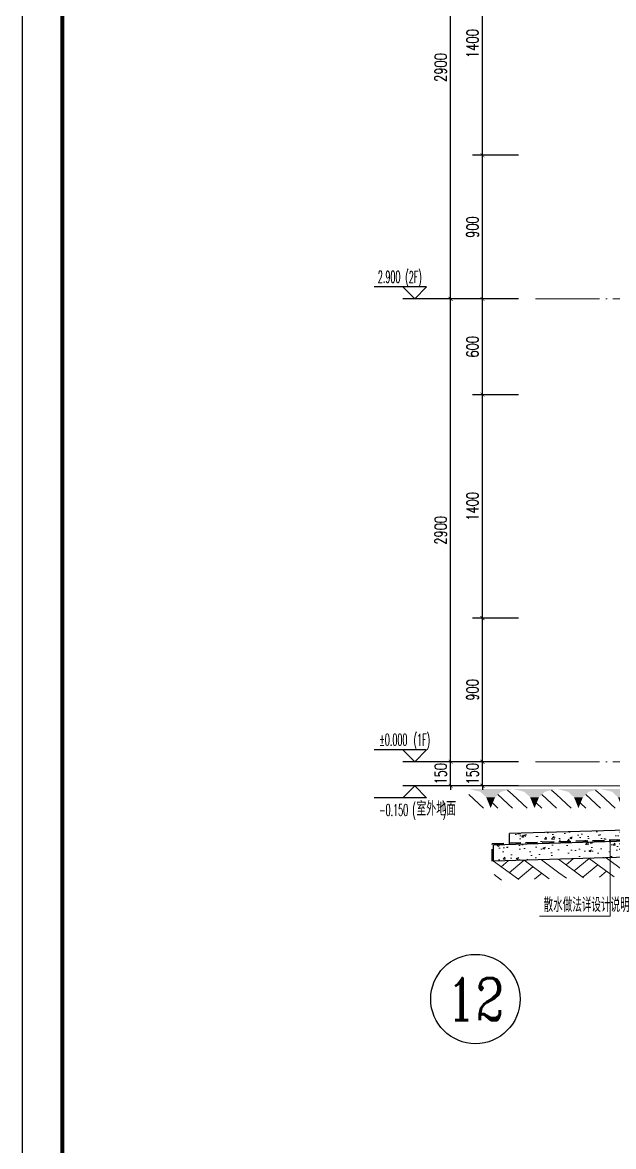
# Model space of a CAD drawing. Extents: x -668857 to 154266, y -275694 to 291306.
# Drawn here: x 90857 to 94562, y 143788 to 150831 of the extents above; entities that cross this region are included whole.
import ezdxf
from ezdxf.enums import TextEntityAlignment as Align

# ---------------------------------------------------------------- set-up
doc = ezdxf.new("R2010")
doc.units = 0
doc.header["$LTSCALE"] = 1000
doc.linetypes.add('DASH', pattern=[0.35, 0.25, -0.1])
doc.linetypes.add('DOTE', pattern=[2.42, 2, -0.2, 0.02, -0.2])
doc.layers.get('0').update_dxf_attribs({"linetype": 'CONTINUOUS'})
doc.layers.get('DEFPOINTS').update_dxf_attribs({"linetype": 'CONTINUOUS'})
for name, color, linetype in [('AXIS', 3, 'CONTINUOUS'), ('COLUMN', 4, 'CONTINUOUS'), ('DIM_ELEV', 3, 'CONTINUOUS'), ('PUB_DIM', 3, 'CONTINUOUS'), ('PUB_TEXT', 2, 'CONTINUOUS'), ('yichutu', 7, 'CONTINUOUS')]:
    doc.layers.add(name, color=color, linetype=linetype)
for name, color, linetype, lineweight in [('AXIS_TEXT', 7, 'CONTINUOUS', 20), ('DOTE', 19, 'DOTE', 9), ('图框', 9, 'CONTINUOUS', 18), ('平面-排水沟', 86, 'CONTINUOUS', 15), ('立面-中轮廓线', 30, 'CONTINUOUS', 35), ('粉刷', 251, 'CONTINUOUS', 9)]:
    doc.layers.add(name, color=color, linetype=linetype, lineweight=lineweight)
doc.styles.add('_TCH_AXIS', font='COMPLEX', dxfattribs={"bigfont": 'GBCBIG'})
doc.styles.add('_TCH_DIM', font='SIMPLEX.shx', dxfattribs={"width": 0.7, "bigfont": 'GBCBIG.shx'})
doc.styles.add('_TCH_DIM_T3', font='SIMPLEX', dxfattribs={"width": 0.705882, "bigfont": 'GBCBIG'})
doc.styles.add('DIM_FONT_T3', font='SIMPLEX', dxfattribs={"width": 0.705882, "bigfont": 'GBCBIG'})
doc.dimstyles.new('_TCH_ARCH&&25', dxfattribs={"dimtxt": 74.375, "dimasz": 25, "dimexe": 62.5, "dimexo": 75, "dimgap": 25, "dimtad": 1, "dimdec": 0, "dimzin": 0, "dimdsep": 46, "dimtxsty": '_TCH_DIM_T3', "dimblk": 'ARCHTICK', "dimcen": 0.09, "dimclrt": 7, "dimazin": 0, "dimtfac": 1, "dimtdec": 0, "dimtix": 1, "dimtmove": 2, "dimatfit": 3, "dimldrblk": 'ARCHTICK', "dimfxl": 0, "dimtolj": 1, "dimtzin": 0, "dimarcsym": 0})
pattern_1 = [(50, (28072.99, 249033.25), (143.452037, -12.550427), [15, -165]), (355, (28072.99, 249033.25), (-27.750267, 150.438427), [12, -132]), (100.4514, (28084.94, 249032.2), (115.701876, 137.88791), [12.74804, -140.22842]), (46.1842, (28072.99, 249073.25), (213.44821, -33.1038), [22.5, -247.5]), (96.6356, (28090.77, 249070.5), (186.93254, 194.82357), [19.12206, -210.3426]), (351.1842, (28072.99, 249073.25), (186.93239, 194.82372), [18, -198]), (21, (28092.99, 249063.25), (119.38141, -80.52378), [15, -165]), (326, (28092.99, 249063.25), (48.663066, 145.03001), [12, -132]), (71.4514, (28102.93, 249056.54), (168.044526, 64.5061), [12.74804, -140.22842]), (37.5, (28072.986, 249033.25), (2.431971, 66.578771), [0, -130.4, 0, -134, 0, -132.5]), (7.5, (28072.986, 249033.25), (52.613907, 78.882342), [0, -76.4, 0, -127.4, 0, -50.5]), (327.5, (28028.386, 249033.25), (106.764487, -4.510974), [0, -50, 0, -156, 0, -207]), (317.5, (28008.39, 249033.25), (116.637234, 20.020996), [0, -65, 0, -103.6, 0, -147])]

# ---------------------------------------------------------------- blocks, each defined once
blk = doc.blocks.new('$LINEPAT$素土夯实')
at = {"color": 0}
for p, q in [((0, -210), (210, 0)), ((120, -300), (420, 0)), ((420, 0), (608, -188)), ((495, -300), (795, 0)), ((615, 0), (705, -90)), ((315, -105), (502, -293)), ((210, -210), (300, -300)), ((705, -300), (795, -210))]:
    blk.add_line(p, q, dxfattribs=at)
blk = doc.blocks.new('$LinePat$自然土壤')
at = {"color": 0}
for p, q in [((0, -90), (71, -19)), ((0, -300), (211, -89)), ((420, -300), (630, -90)), ((210, -300), (286, -224))]:
    blk.add_line(p, q, dxfattribs=at)
for points in [[(0, 0), (630, 0), (168, -45), (462, -45)], [(168, -45), (462, -45), (252, -132), (378, -132)], [(252, -132), (378, -132), (315, -300)]]:
    blk.add_solid(points, dxfattribs=at)
blk = doc.blocks.new('sanshui')
at = {"layer": '粉刷'}
h = blk.add_hatch(dxfattribs=at)
h.set_pattern_fill('混凝土', color=256, scale=20)
h.set_pattern_definition(pattern_1)
edge = h.paths.add_edge_path()
edge.add_line((346317.8, 427329.6), (346257.8, 427329.6))
edge.add_line((346257.8, 427329.6), (346257.8, 427160.3))
edge.add_arc((346157.8, 427160.3), 100, 271.71836, 360, ccw=False)
edge.add_line((346160.8, 427060.3), (345137.8, 427029.6))
edge.add_line((345137.8, 427029.6), (345137.8, 426969.6))
edge.add_line((345137.8, 426969.6), (346317.8, 427005))
edge.add_line((346317.8, 427005), (346317.8, 427329.6))
h = blk.add_hatch(dxfattribs=at)
h.set_pattern_fill('混凝土', color=256, scale=20)
h.set_pattern_definition(pattern_1)
h.paths.add_polyline_path([(346337.8, 426895.6), (346337.8, 426995.6), (345037.8, 426956.6), (345037.8, 426856.6)])
at = {"layer": 'COLUMN'}
for p, q in [((346257.8, 427329.6), (346317.8, 427329.6)), ((346257.8, 427160.3), (346257.8, 427329.6)), ((346317.8, 426995), (346317.8, 427329.6)), ((346160.8, 427060.3), (345137.8, 427029.6)), ((345137.8, 426959.6), (345137.8, 427029.6)), ((346338.1, 426995.6), (345037.8, 426956.6)), ((345037.8, 426856.6), (345037.8, 426956.6)), ((346338.1, 426895.6), (345037.8, 426856.6))]:
    blk.add_line(p, q, dxfattribs=at)
blk.add_arc((346157.8, 427160.3), 100, 271.71836, 0, dxfattribs=at)
at = {"layer": '立面-中轮廓线', "linetype": 'DASH', "ltscale": 0.3}
blk.add_lwpolyline([(345027.8, 426856.6), (345027.8, 426966.3), (346317.8, 427005)], dxfattribs=at)
at = {"layer": '粉刷'}
blk.add_line((344881.5, 427329.6), (346257.8, 427329.6), dxfattribs=at)
at = {"layer": '粉刷', "yscale": 0.4, "zscale": 0.4}
for name, p, xscale, rotation in [('$LinePat$自然土壤', (345156.8, 427309.6), -0.4369306507241237, 359.9999999999903), ('$LinePat$自然土壤', (345432, 427309.6), -0.4369306507241237, 359.9999999999903), ('$LinePat$自然土壤', (345707.3, 427309.6), -0.4369306507241237, 359.9999999999903), ('$LinePat$自然土壤', (345982.6, 427309.6), -0.4369306507241237, 359.9999999999903), ('$LinePat$自然土壤', (346257.8, 427309.6), -0.4369306507241237, 359.9999999999903), ('$LINEPAT$素土夯实', (345851.2, 426881), -0.5117605352322558, 1.718358001643932), ('$LINEPAT$素土夯实', (346257.8, 426893.2), -0.5117605352322558, 1.718358001643932), ('$LINEPAT$素土夯实', (345444.5, 426868.8), -0.5117605352322558, 1.718358001643932)]:
    blk.add_blockref(name, p, dxfattribs=dict(at, xscale=xscale, rotation=rotation))
blk = doc.blocks.new('GFDDDDRG')
at = {"layer": '图框'}
blk.add_lwpolyline([(923310, -107437), (923310, -159999), (893610, -159999), (893610, -107437)], close=True, dxfattribs=at)
blk.add_lwpolyline([(923310, -107437), (923310, -159999), (893610, -159999), (893610, -107437)], close=True, dxfattribs=at)
at = {"layer": '图框', "const_width": 50}
blk.add_lwpolyline([(894110, -159499), (922810, -159499), (922810, -108687), (894110, -108687)], close=True, dxfattribs=at)
blk = doc.blocks.new('yct-1051-594-26275-14850-25-1002.0')
at = {"layer": 'yichutu', "color": 7}
blk.add_lwpolyline([(0, 0), (0, 14850), (26275, 14850), (26275, 0)], close=True, dxfattribs=at)
blk = doc.blocks.new('_ArchTick')
at = {"color": 0, "linetype": 'ByBlock', "const_width": 0.15}
blk.add_lwpolyline([(-0.5, -0.5), (0.5, 0.5)], dxfattribs=at)
blk = doc.blocks.new('*D2772')
at = {"layer": 'DEFPOINTS', "color": 0}
for p in [(93740.9, 146199), (94040.9, 146199), (94040.9, 146048.6)]:
    blk.add_point(p, dxfattribs=at)
at = {"layer": 'PUB_DIM', "color": 0, "lineweight": -2}
for p, q in [((93740.9, 146199), (93740.9, 146224)), ((93965.9, 146199), (93678.4, 146199)), ((93740.9, 146048.6), (93740.9, 146199)), ((93965.9, 146048.6), (93678.4, 146048.6)), ((93740.9, 146048.6), (93740.9, 146023.6))]:
    blk.add_line(p, q, dxfattribs=at)
at = {"layer": 'PUB_DIM', "color": 0, "lineweight": -2, "xscale": 25, "yscale": 25, "zscale": 25}
for p, rotation in [((93740.9, 146199), 270), ((93740.9, 146048.6), 90)]:
    blk.add_blockref('_ArchTick', p, dxfattribs=dict(at, rotation=rotation))
at = {"layer": 'PUB_DIM', "color": 7, "insert": (93678.7, 146123.8), "char_height": 74.38, "attachment_point": 5, "rotation": 90, "style": '_TCH_DIM_T3'}
blk.add_mtext('\\A1;150', dxfattribs=at)
blk = doc.blocks.new('*D2773')
at = {"layer": 'DEFPOINTS', "color": 0}
for p in [(93740.9, 147099), (94040.9, 147099), (94040.9, 146199)]:
    blk.add_point(p, dxfattribs=at)
at = {"layer": 'PUB_DIM', "color": 0, "lineweight": -2}
for p, q in [((93965.9, 147099), (93678.4, 147099)), ((93740.9, 146199), (93740.9, 147099)), ((93965.9, 146199), (93678.4, 146199))]:
    blk.add_line(p, q, dxfattribs=at)
at = {"layer": 'PUB_DIM', "color": 0, "lineweight": -2, "xscale": 25, "yscale": 25, "zscale": 25}
for p, rotation in [((93740.9, 147099), 90), ((93740.9, 146199), 270)]:
    blk.add_blockref('_ArchTick', p, dxfattribs=dict(at, rotation=rotation))
at = {"layer": 'PUB_DIM', "color": 7, "insert": (93678.7, 146649), "char_height": 74.38, "attachment_point": 5, "rotation": 90, "style": '_TCH_DIM_T3'}
blk.add_mtext('\\A1;900', dxfattribs=at)
blk = doc.blocks.new('*D2774')
at = {"layer": 'DEFPOINTS', "color": 0}
for p in [(93740.9, 148499), (94040.9, 148499), (94040.9, 147099)]:
    blk.add_point(p, dxfattribs=at)
at = {"layer": 'PUB_DIM', "color": 0, "lineweight": -2}
for p, q in [((93965.9, 148499), (93678.4, 148499)), ((93740.9, 147099), (93740.9, 148499)), ((93965.9, 147099), (93678.4, 147099))]:
    blk.add_line(p, q, dxfattribs=at)
at = {"layer": 'PUB_DIM', "color": 0, "lineweight": -2, "xscale": 25, "yscale": 25, "zscale": 25}
for p, rotation in [((93740.9, 148499), 90), ((93740.9, 147099), 270)]:
    blk.add_blockref('_ArchTick', p, dxfattribs=dict(at, rotation=rotation))
at = {"layer": 'PUB_DIM', "color": 7, "insert": (93678.7, 147799), "char_height": 74.38, "attachment_point": 5, "rotation": 90, "style": '_TCH_DIM_T3'}
blk.add_mtext('\\A1;1400', dxfattribs=at)
blk = doc.blocks.new('*D2775')
at = {"layer": 'DEFPOINTS', "color": 0}
for p in [(93740.9, 149099), (94040.9, 149099), (94040.9, 148499)]:
    blk.add_point(p, dxfattribs=at)
at = {"layer": 'PUB_DIM', "color": 0, "lineweight": -2}
for p, q in [((93965.9, 149099), (93678.4, 149099)), ((93740.9, 148499), (93740.9, 149099)), ((93965.9, 148499), (93678.4, 148499))]:
    blk.add_line(p, q, dxfattribs=at)
at = {"layer": 'PUB_DIM', "color": 0, "lineweight": -2, "xscale": 25, "yscale": 25, "zscale": 25}
for p, rotation in [((93740.9, 149099), 90), ((93740.9, 148499), 270)]:
    blk.add_blockref('_ArchTick', p, dxfattribs=dict(at, rotation=rotation))
at = {"layer": 'PUB_DIM', "color": 7, "insert": (93678.7, 148799), "char_height": 74.38, "attachment_point": 5, "rotation": 90, "style": '_TCH_DIM_T3'}
blk.add_mtext('\\A1;600', dxfattribs=at)
blk = doc.blocks.new('*D2776')
at = {"layer": 'DEFPOINTS', "color": 0}
for p in [(93740.9, 149999), (94040.9, 149999), (94040.9, 149099)]:
    blk.add_point(p, dxfattribs=at)
at = {"layer": 'PUB_DIM', "color": 0, "lineweight": -2}
for p, q in [((93965.9, 149999), (93678.4, 149999)), ((93740.9, 149099), (93740.9, 149999)), ((93965.9, 149099), (93678.4, 149099))]:
    blk.add_line(p, q, dxfattribs=at)
at = {"layer": 'PUB_DIM', "color": 0, "lineweight": -2, "xscale": 25, "yscale": 25, "zscale": 25}
for p, rotation in [((93740.9, 149999), 90), ((93740.9, 149099), 270)]:
    blk.add_blockref('_ArchTick', p, dxfattribs=dict(at, rotation=rotation))
at = {"layer": 'PUB_DIM', "color": 7, "insert": (93678.7, 149549), "char_height": 74.38, "attachment_point": 5, "rotation": 90, "style": '_TCH_DIM_T3'}
blk.add_mtext('\\A1;900', dxfattribs=at)
blk = doc.blocks.new('*D2777')
at = {"layer": 'DEFPOINTS', "color": 0}
for p in [(93740.9, 151399), (94040.9, 151399), (94040.9, 149999)]:
    blk.add_point(p, dxfattribs=at)
at = {"layer": 'PUB_DIM', "color": 0, "lineweight": -2}
for p, q in [((93965.9, 151399), (93678.4, 151399)), ((93740.9, 149999), (93740.9, 151399)), ((93965.9, 149999), (93678.4, 149999))]:
    blk.add_line(p, q, dxfattribs=at)
at = {"layer": 'PUB_DIM', "color": 0, "lineweight": -2, "xscale": 25, "yscale": 25, "zscale": 25}
for p, rotation in [((93740.9, 151399), 90), ((93740.9, 149999), 270)]:
    blk.add_blockref('_ArchTick', p, dxfattribs=dict(at, rotation=rotation))
at = {"layer": 'PUB_DIM', "color": 7, "insert": (93678.7, 150699), "char_height": 74.38, "attachment_point": 5, "rotation": 90, "style": '_TCH_DIM_T3'}
blk.add_mtext('\\A1;1400', dxfattribs=at)
blk = doc.blocks.new('*D2792')
at = {"layer": 'DEFPOINTS', "color": 0}
for p in [(93540.9, 146199), (94040.9, 146199), (94040.9, 146048.6)]:
    blk.add_point(p, dxfattribs=at)
at = {"layer": 'PUB_DIM', "color": 0, "lineweight": -2}
for p, q in [((93540.9, 146199), (93540.9, 146224)), ((93965.9, 146199), (93478.4, 146199)), ((93540.9, 146048.6), (93540.9, 146199)), ((93965.9, 146048.6), (93478.4, 146048.6)), ((93540.9, 146048.6), (93540.9, 146023.6))]:
    blk.add_line(p, q, dxfattribs=at)
at = {"layer": 'PUB_DIM', "color": 0, "lineweight": -2, "xscale": 25, "yscale": 25, "zscale": 25}
for p, rotation in [((93540.9, 146199), 270), ((93540.9, 146048.6), 90)]:
    blk.add_blockref('_ArchTick', p, dxfattribs=dict(at, rotation=rotation))
at = {"layer": 'PUB_DIM', "color": 7, "insert": (93478.7, 146123.8), "char_height": 74.38, "attachment_point": 5, "rotation": 90, "style": '_TCH_DIM_T3'}
blk.add_mtext('\\A1;150', dxfattribs=at)
blk = doc.blocks.new('*D2793')
at = {"layer": 'DEFPOINTS', "color": 0}
for p in [(93540.9, 149099), (94040.9, 149099), (94040.9, 146199)]:
    blk.add_point(p, dxfattribs=at)
at = {"layer": 'PUB_DIM', "color": 0, "lineweight": -2}
for p, q in [((93965.9, 149099), (93478.4, 149099)), ((93540.9, 146199), (93540.9, 149099)), ((93965.9, 146199), (93478.4, 146199))]:
    blk.add_line(p, q, dxfattribs=at)
at = {"layer": 'PUB_DIM', "color": 0, "lineweight": -2, "xscale": 25, "yscale": 25, "zscale": 25}
for p, rotation in [((93540.9, 149099), 90), ((93540.9, 146199), 270)]:
    blk.add_blockref('_ArchTick', p, dxfattribs=dict(at, rotation=rotation))
at = {"layer": 'PUB_DIM', "color": 7, "insert": (93478.7, 147649), "char_height": 74.38, "attachment_point": 5, "rotation": 90, "style": '_TCH_DIM_T3'}
blk.add_mtext('\\A1;2900', dxfattribs=at)
blk = doc.blocks.new('*D2794')
at = {"layer": 'DEFPOINTS', "color": 0}
for p in [(93540.9, 151999), (94040.9, 151999), (94040.9, 149099)]:
    blk.add_point(p, dxfattribs=at)
at = {"layer": 'PUB_DIM', "color": 0, "lineweight": -2}
for p, q in [((93965.9, 151999), (93478.4, 151999)), ((93540.9, 149099), (93540.9, 151999)), ((93965.9, 149099), (93478.4, 149099))]:
    blk.add_line(p, q, dxfattribs=at)
at = {"layer": 'PUB_DIM', "color": 0, "lineweight": -2, "xscale": 25, "yscale": 25, "zscale": 25}
for p, rotation in [((93540.9, 151999), 90), ((93540.9, 149099), 270)]:
    blk.add_blockref('_ArchTick', p, dxfattribs=dict(at, rotation=rotation))
at = {"layer": 'PUB_DIM', "color": 7, "insert": (93478.7, 150549), "char_height": 74.38, "attachment_point": 5, "rotation": 90, "style": '_TCH_DIM_T3'}
blk.add_mtext('\\A1;2900', dxfattribs=at)

msp = doc.modelspace()

# ---------------------------------------------------------------- linework, layer by layer
at = {"layer": 'AXIS', "color": 6}
msp.add_circle((93696.45, 144712.46), 280, dxfattribs=at)
at = {"layer": 'DIM_ELEV', "color": 1}
for p, q in [((93390.87, 149174.03), (93062.87, 149174.03)), ((93315.87, 149099.03), (93240.87, 149174.03)), ((93315.87, 149099.03), (93390.87, 149174.03)), ((93740.87, 149099.03), (93240.87, 149099.03))]:
    msp.add_line(p, q, dxfattribs=at)
at = {"layer": 'DIM_ELEV'}
for p, q in [((93390.87, 146274.03), (93062.87, 146274.03)), ((93315.87, 146199.03), (93240.87, 146274.03)), ((93315.87, 146199.03), (93390.87, 146274.03)), ((93740.87, 146199.03), (93240.87, 146199.03)), ((93315.87, 146048.56), (93240.87, 145973.56)), ((93740.87, 146048.56), (93240.87, 146048.56)), ((93315.87, 146048.56), (93390.87, 145973.56)), ((93390.87, 145973.56), (93062.87, 145973.56))]:
    msp.add_line(p, q, dxfattribs=at)
at = {"layer": 'DOTE', "color": 1, "linetype": 'DOTE', "ltscale": 0.2}
for p, q in [((96409.59, 149099.03), (94040.87, 149099.03)), ((96409.59, 146199.03), (94040.87, 146199.03))]:
    msp.add_line(p, q, dxfattribs=at)
at = {"layer": '平面-排水沟'}
for p, q in [((94542.05, 145699.44), (94542.05, 145231.6)), ((94542.05, 145231.6), (94097.91, 145231.6))]:
    msp.add_line(p, q, dxfattribs=at)
at = {"layer": '平面-排水沟', "const_width": 6.67}
msp.add_lwpolyline([(94542.05, 145702.77, 1), (94542.05, 145696.11, 1)], format="xyb", close=True, dxfattribs=at)

# ---------------------------------------------------------------- block references
at = {"xscale": 0.5, "yscale": 0.5, "zscale": 0.5}
msp.add_blockref('GFDDDDRG', (-355947.88, 220925.54), dxfattribs=at)
msp.add_blockref('sanshui', (-251227.06, -281280.6))
at = {"layer": 'yichutu', "rotation": 270}
msp.add_blockref('yct-1051-594-26275-14850-25-1002.0', (90857.01, 167207.06), dxfattribs=at)

# ---------------------------------------------------------------- texts
at = {"layer": 'AXIS_TEXT', "color": 6, "style": '_TCH_AXIS'}
msp.add_text('12', height=262.756, dxfattribs=at).set_placement((93515.02, 144581.08), (93877.88, 144581.08), align=Align.FIT)
at = {"layer": 'PUB_TEXT', "color": 1, "style": '_TCH_DIM', "width": 0.494118}
for s, p in [('2.900', (93084.77, 149200.28)), ('(2F)', (93256.92, 149199.06))]:
    msp.add_text(s, height=74.375, dxfattribs=at).set_placement(p)
at = {"layer": 'PUB_TEXT'}
for s, height, style, width, p in [('%%P0.000', 74.375, '_TCH_DIM', 0.494118, (93093.87, 146300.28)), ('(1F)', 74.375, '_TCH_DIM', 0.494118, (93309.24, 146299.06)), ('-0.150', 74.375, '_TCH_DIM', 0.494118, (93092.47, 145859.81)), ('(', 74.38, '_TCH_DIM', 0.494118, (93301.19, 145861.04)), ('室外地面', 89.362, '_TCH_DIM', 0.7, (93325.69, 145861.04)), (')', 74.38, '_TCH_DIM', 0.494118, (93492.5, 145861.04)), ('散水做法详设计说明', 89.362, 'DIM_FONT_T3', 0.705882, (94124.16, 145257.85))]:
    msp.add_text(s, height=height, dxfattribs=dict(at, style=style, width=width)).set_placement(p)

# ---------------------------------------------------------------- dimensions: what is measured, and where the dimension line sits
at = {"layer": 'PUB_DIM'}
for p1, p2, distance, picture, middle in [((94040.87, 149099.03), (94040.87, 151999.03), 500, '*D2794', (93478.68, 150549.03)), ((94040.87, 149999.03), (94040.87, 151399.03), 300, '*D2777', (93678.68, 150699.03)), ((94040.87, 149099.03), (94040.87, 149999.03), 300, '*D2776', (93678.68, 149549.03)), ((94040.87, 146199.03), (94040.87, 149099.03), 500, '*D2793', (93478.68, 147649.03)), ((94040.87, 148499.03), (94040.87, 149099.03), 300, '*D2775', (93678.68, 148799.03)), ((94040.87, 147099.03), (94040.87, 148499.03), 300, '*D2774', (93678.68, 147799.03)), ((94040.87, 146199.03), (94040.87, 147099.03), 300, '*D2773', (93678.68, 146649.03)), ((94040.87, 146048.56), (94040.87, 146199.03), 500, '*D2792', (93478.68, 146123.8)), ((94040.87, 146048.56), (94040.87, 146199.03), 300, '*D2772', (93678.68, 146123.8))]:
    dim = msp.add_aligned_dim(p1=p1, p2=p2, distance=distance, dimstyle='_TCH_ARCH&&25', dxfattribs=at)
    dim.commit()
    dim.dimension.update_dxf_attribs({"geometry": picture, "text_midpoint": middle})

doc.saveas('drawing.dxf')
